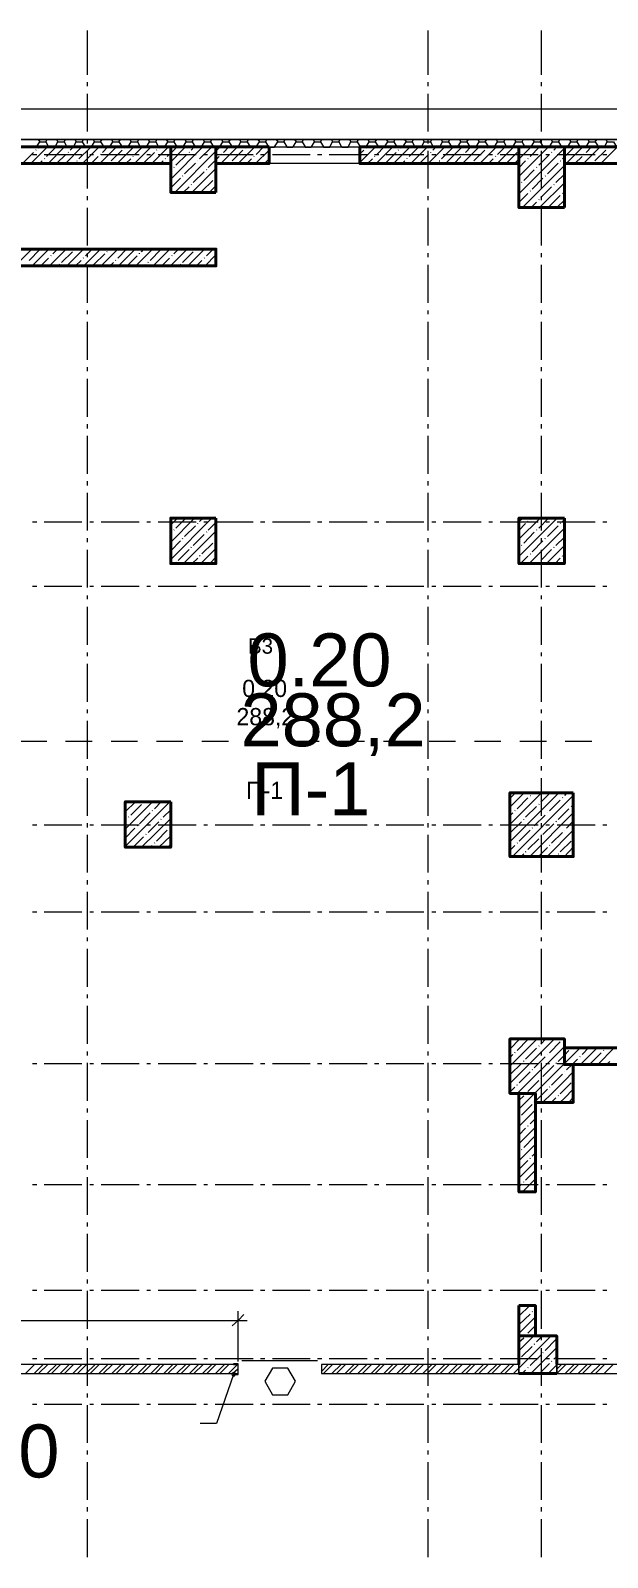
# Model space of a CAD drawing. Header units: millimetres. Extents: x -249154 to 415037, y -45458 to 354837.
# Drawn here: x -222865 to -215240, y 9990 to 30170 of the extents above; entities that cross this region are included whole.
import ezdxf

# ---------------------------------------------------------------- set-up
doc = ezdxf.new("R2010")
doc.units = ezdxf.units.MM
doc.layers.add('PDF _Текст', color=7, linetype='Continuous')
doc.styles.get("Standard").update_dxf_attribs({"font": 'arial.ttf'})

msp = doc.modelspace()

# ---------------------------------------------------------------- linework, layer by layer
at = {"lineweight": 9}
for points in [[(-222113, 29585), (-222113, 30170)], [(-217610, 29585), (-217610, 30170)], [(-216110, 29585), (-216110, 30170)], [(-222113, 29433), (-222113, 29488)], [(-217610, 29433), (-217610, 29488)], [(-216110, 29433), (-216110, 29488)], [(-222113, 28835), (-222113, 29335)], [(-217610, 28835), (-217610, 29335)], [(-216110, 28835), (-216110, 29335)], [(-191611, 25247), (-191611, 25650), (-195996, 25650), (-195996, 29132), (-230738, 29132), (-230738, 909), (-191611, 909), (-191611, 1308)], [(-230289, 28729), (-216356, 28729), (-230289, 28729), (-230289, 28632), (-216356, 28632), (-196496, 28632), (-196496, 25150), (-187938, 25150), (-187938, 25247), (-187938, 28632), (-145101, 28632), (-145101, 25209)], [(-222787, 28632), (-222744, 28700)], [(-222765, 28729), (-222744, 28700), (-222664, 28700), (-222626, 28632)], [(-222664, 28700), (-222647, 28729)], [(-222541, 28632), (-222503, 28700)], [(-222520, 28729), (-222503, 28700), (-222422, 28700), (-222384, 28632)], [(-222422, 28700), (-222405, 28729)], [(-222299, 28632), (-222261, 28700)], [(-222278, 28729), (-222261, 28700), (-222181, 28700), (-222143, 28632)], [(-222181, 28700), (-222164, 28729)], [(-222113, 28679), (-222113, 28734)], [(-222058, 28632), (-222020, 28700)], [(-222037, 28729), (-222020, 28700), (-221939, 28700), (-221897, 28632)], [(-221939, 28700), (-221918, 28729)], [(-221817, 28632), (-221778, 28700)], [(-221795, 28729), (-221778, 28700), (-221698, 28700), (-221656, 28632)], [(-221698, 28700), (-221677, 28729)], [(-221575, 28632), (-221537, 28700)], [(-221554, 28729), (-221537, 28700), (-221452, 28700), (-221414, 28632)], [(-221452, 28700), (-221435, 28729)], [(-221334, 28632), (-221291, 28700)], [(-221312, 28729), (-221291, 28700), (-221211, 28700), (-221173, 28632)], [(-221211, 28700), (-221194, 28729)], [(-221088, 28632), (-221050, 28700)], [(-221071, 28729), (-221050, 28700), (-220969, 28700), (-220931, 28632)], [(-220969, 28700), (-220952, 28729)], [(-220846, 28632), (-220808, 28700)], [(-220825, 28729), (-220808, 28700), (-220728, 28700), (-220690, 28632)], [(-220728, 28700), (-220711, 28729)], [(-220605, 28632), (-220567, 28700)], [(-220584, 28729), (-220567, 28700), (-220486, 28700), (-220448, 28632)], [(-220486, 28700), (-220469, 28729)], [(-220363, 28632), (-220325, 28700)], [(-220342, 28729), (-220325, 28700), (-220245, 28700), (-220202, 28632)], [(-220245, 28700), (-220224, 28729)], [(-220122, 28632), (-220084, 28700)], [(-220101, 28729), (-220084, 28700), (-220003, 28700), (-219961, 28632)], [(-220003, 28700), (-219982, 28729)], [(-219881, 28632), (-219838, 28700)], [(-219859, 28729), (-219838, 28700), (-219758, 28700), (-219720, 28632)], [(-219758, 28700), (-219741, 28729)], [(-219639, 28632), (-219597, 28700)], [(-219618, 28729), (-219597, 28700), (-219516, 28700), (-219478, 28632)], [(-219516, 28700), (-219499, 28729)], [(-219393, 28632), (-219355, 28700)], [(-219376, 28729), (-219355, 28700), (-219275, 28700), (-219237, 28632)], [(-219275, 28700), (-219258, 28729)], [(-219152, 28632), (-219114, 28700)], [(-219131, 28729), (-219114, 28700), (-219033, 28700), (-218995, 28632)], [(-219033, 28700), (-219016, 28729)], [(-218910, 28632), (-218872, 28700)], [(-218889, 28729), (-218872, 28700), (-218792, 28700), (-218754, 28632)], [(-218792, 28700), (-218771, 28729)], [(-218669, 28632), (-218631, 28700)], [(-218648, 28729), (-218631, 28700), (-218550, 28700), (-218508, 28632)], [(-218550, 28700), (-218529, 28729)], [(-218427, 28632), (-218389, 28700)], [(-218406, 28729), (-218389, 28700), (-218309, 28700), (-218266, 28632)], [(-218309, 28700), (-218288, 28729)], [(-218186, 28632), (-218144, 28700)], [(-218165, 28729), (-218144, 28700), (-218063, 28700), (-218025, 28632)], [(-218063, 28700), (-218046, 28729)], [(-217945, 28632), (-217902, 28700)], [(-217923, 28729), (-217902, 28700), (-217822, 28700), (-217784, 28632)], [(-217822, 28700), (-217805, 28729)], [(-217699, 28632), (-217661, 28700)], [(-217678, 28729), (-217661, 28700), (-217580, 28700), (-217542, 28632)], [(-217610, 28679), (-217610, 28734)], [(-217580, 28700), (-217563, 28729)], [(-217457, 28632), (-217419, 28700)], [(-217436, 28729), (-217419, 28700), (-217339, 28700), (-217301, 28632)], [(-217339, 28700), (-217322, 28729)], [(-217216, 28632), (-217178, 28700)], [(-217195, 28729), (-217178, 28700), (-217097, 28700), (-217059, 28632)], [(-217097, 28700), (-217076, 28729)], [(-216974, 28632), (-216936, 28700)], [(-216953, 28729), (-216936, 28700), (-216856, 28700), (-216813, 28632)], [(-216856, 28700), (-216835, 28729)], [(-216733, 28632), (-216695, 28700)], [(-216712, 28729), (-216695, 28700), (-216610, 28700), (-216572, 28632)], [(-216610, 28700), (-216593, 28729)], [(-216491, 28632), (-216449, 28700)], [(-216470, 28729), (-216449, 28700), (-216369, 28700), (-216356, 28670), (-216330, 28632)], [(-216369, 28700), (-216356, 28725), (-216352, 28729)], [(-216250, 28632), (-216208, 28700)], [(-216229, 28729), (-216208, 28700), (-216127, 28700), (-216089, 28632)], [(-216127, 28700), (-216110, 28729)], [(-216110, 28679), (-216110, 28734)], [(-216004, 28632), (-215966, 28700)], [(-215983, 28729), (-215966, 28700), (-215886, 28700), (-215848, 28632)], [(-215886, 28700), (-215869, 28729)], [(-215763, 28632), (-215725, 28700)], [(-215742, 28729), (-215725, 28700), (-215644, 28700), (-215606, 28632)], [(-215644, 28700), (-215627, 28729)], [(-215521, 28632), (-215483, 28700)], [(-215500, 28729), (-215483, 28700), (-215403, 28700), (-215360, 28632)], [(-215403, 28700), (-215382, 28729)], [(-215280, 28632), (-215242, 28700)], [(-215259, 28729), (-215242, 28700), (-215161, 28700), (-215119, 28632)], [(-222969, 28416), (-222825, 28560)], [(-222867, 28628), (-222787, 28628)], [(-222863, 28412), (-222643, 28632)], [(-222837, 28530), (-222782, 28530)], [(-222795, 28590), (-222791, 28594)], [(-222770, 28615), (-222757, 28632)], [(-222685, 28530), (-222185, 28530)], [(-222681, 28475), (-222677, 28479)], [(-222655, 28505), (-222528, 28632)], [(-222634, 28412), (-222414, 28632)], [(-222626, 28628), (-222545, 28628)], [(-222520, 28412), (-222397, 28530)], [(-222405, 28412), (-222185, 28632)], [(-222384, 28628), (-222299, 28628)], [(-222367, 28560), (-222363, 28564)], [(-222342, 28590), (-222299, 28632)], [(-222227, 28475), (-222083, 28615)], [(-222177, 28412), (-221956, 28632)], [(-222138, 28628), (-222058, 28628)], [(-222113, 28081), (-222113, 28581)], [(-222083, 28530), (-222033, 28530)], [(-222062, 28412), (-221969, 28505)], [(-221948, 28412), (-221728, 28632)], [(-221939, 28530), (-221935, 28535)], [(-221931, 28530), (-221431, 28530)], [(-221914, 28560), (-221842, 28632)], [(-221897, 28628), (-221817, 28628)], [(-221800, 28446), (-221656, 28590)], [(-221719, 28412), (-221499, 28632)], [(-221656, 28628), (-221575, 28628)], [(-221626, 28615), (-221622, 28624)], [(-221605, 28412), (-221541, 28475)], [(-221512, 28505), (-221507, 28509)], [(-221490, 28412), (-221270, 28632)], [(-221486, 28530), (-221384, 28632)], [(-221414, 28628), (-221334, 28628)], [(-221372, 28416), (-221228, 28560)], [(-221329, 28530), (-221279, 28530)], [(-221262, 28412), (-221041, 28632)], [(-221198, 28590), (-221194, 28594)], [(-221177, 28530), (-220677, 28530)], [(-221173, 28628), (-221092, 28628)], [(-221168, 28615), (-221156, 28632)], [(-221084, 28475), (-221079, 28479)], [(-221058, 28505), (-221012, 28547), (-220927, 28632)], [(-221033, 28412), (-221012, 28433), (-220817, 28632)], [(-221012, 28204), (-220588, 28632)], [(-220957, 28030), (-220414, 28577), (-220359, 28632)], [(-220944, 28391), (-220800, 28530)], [(-220931, 28628), (-220851, 28628)], [(-220770, 28560), (-220766, 28564)], [(-220741, 28590), (-220702, 28632)], [(-220685, 28628), (-220605, 28628)], [(-220630, 28475), (-220486, 28615)], [(-220575, 28530), (-220524, 28530)], [(-220516, 28361), (-220414, 28463), (-220372, 28505)], [(-220444, 28628), (-220363, 28628)], [(-220423, 28530), (-219923, 28530)], [(-220351, 28412), (-220130, 28632)], [(-220342, 28530), (-220338, 28535)], [(-220313, 28560), (-220245, 28632)], [(-220202, 28628), (-220122, 28628)], [(-220198, 28446), (-220058, 28590)], [(-220122, 28412), (-219902, 28632)], [(-220029, 28615), (-220025, 28624)], [(-220008, 28412), (-219944, 28475)], [(-219961, 28628), (-219881, 28628)], [(-219914, 28505), (-219910, 28509)], [(-219893, 28412), (-219711, 28590)], [(-219885, 28530), (-219787, 28632)], [(-219825, 28530), (-219770, 28530)], [(-219770, 28416), (-219711, 28475)], [(-219720, 28628), (-219639, 28628)], [(-219669, 28530), (-219169, 28530)], [(-219478, 28628), (-219398, 28628)], [(-219237, 28628), (-219156, 28628)], [(-219071, 28530), (-219016, 28530)], [(-218991, 28628), (-218910, 28628)], [(-218919, 28530), (-218415, 28530)], [(-218749, 28628), (-218669, 28628)], [(-218512, 28424), (-218305, 28632)], [(-218512, 28539), (-218461, 28590)], [(-218508, 28628), (-218427, 28628)], [(-218432, 28615), (-218427, 28624)], [(-218411, 28412), (-218347, 28475)], [(-218317, 28530), (-218262, 28530)], [(-218317, 28505), (-218313, 28509)], [(-218296, 28412), (-218076, 28632)], [(-218288, 28530), (-218190, 28632)], [(-218266, 28628), (-218186, 28628)], [(-218173, 28416), (-218033, 28560)], [(-218165, 28530), (-217665, 28530)], [(-218067, 28412), (-217847, 28632)], [(-218025, 28628), (-217945, 28628)], [(-218004, 28590), (-218000, 28594)], [(-217974, 28615), (-217961, 28632)], [(-217889, 28475), (-217885, 28479)], [(-217860, 28505), (-217733, 28632)], [(-217839, 28412), (-217618, 28632)], [(-217784, 28628), (-217703, 28628)], [(-217724, 28412), (-217606, 28530)], [(-217610, 28412), (-217390, 28632)], [(-217610, 28081), (-217610, 28581)], [(-217576, 28560), (-217572, 28564)], [(-217563, 28530), (-217508, 28530)], [(-217546, 28590), (-217504, 28632)], [(-217542, 28628), (-217457, 28628)], [(-217432, 28475), (-217292, 28615)], [(-217411, 28530), (-216911, 28530)], [(-217381, 28412), (-217161, 28632)], [(-217296, 28628), (-217216, 28628)], [(-217267, 28412), (-217178, 28505)], [(-217157, 28412), (-216936, 28632)], [(-217148, 28530), (-217144, 28535)], [(-217118, 28560), (-217046, 28632)], [(-217055, 28628), (-216974, 28628)], [(-217004, 28446), (-216860, 28590)], [(-216928, 28412), (-216708, 28632)], [(-216835, 28615), (-216830, 28624)], [(-216813, 28628), (-216733, 28628)], [(-216813, 28412), (-216750, 28475)], [(-216809, 28530), (-216758, 28530)], [(-216720, 28505), (-216716, 28509)], [(-216699, 28412), (-216479, 28632)], [(-216691, 28530), (-216593, 28632)], [(-216657, 28530), (-216157, 28530)], [(-216576, 28416), (-216432, 28560)], [(-216572, 28628), (-216491, 28628)], [(-216470, 28412), (-216411, 28471), (-216250, 28632)], [(-216411, 28242), (-216021, 28632)], [(-216411, 28013), (-215809, 28615), (-215792, 28632)], [(-216407, 28590), (-216402, 28594)], [(-216377, 28615), (-216364, 28632)], [(-216330, 28628), (-216250, 28628)], [(-216292, 28475), (-216288, 28479)], [(-216263, 28505), (-216136, 28632)], [(-216148, 28391), (-216004, 28530)], [(-216110, 28081), (-216110, 28581)], [(-216089, 28628), (-216009, 28628)], [(-216055, 28530), (-216004, 28530)], [(-215979, 28560), (-215975, 28564)], [(-215949, 28590), (-215907, 28632)], [(-215903, 28530), (-215403, 28530)], [(-215848, 28628), (-215763, 28628)], [(-215835, 28475), (-215809, 28501), (-215691, 28615)], [(-215784, 28412), (-215564, 28632)], [(-215670, 28412), (-215576, 28505)], [(-215602, 28628), (-215521, 28628)], [(-215555, 28412), (-215335, 28632)], [(-215551, 28530), (-215547, 28535)], [(-215521, 28560), (-215449, 28632)], [(-215407, 28446), (-215263, 28590)], [(-215360, 28628), (-215280, 28628)], [(-215326, 28412), (-215106, 28632)], [(-215301, 28530), (-215250, 28530)], [(-222749, 28412), (-222710, 28446)], [(-222291, 28412), (-222283, 28416)], [(-222253, 28446), (-222249, 28450)], [(-221825, 28416), (-221821, 28420)], [(-221147, 28412), (-221113, 28446)], [(-221012, 28319), (-220999, 28331)], [(-220969, 28361), (-220965, 28365)], [(-220829, 28276), (-220685, 28416)], [(-220732, 28030), (-220414, 28348)], [(-220715, 28162), (-220571, 28302)], [(-220656, 28446), (-220652, 28450)], [(-220541, 28331), (-220537, 28335)], [(-220228, 28416), (-220224, 28420)], [(-217953, 28412), (-217919, 28446)], [(-217495, 28412), (-217491, 28416)], [(-217462, 28446), (-217457, 28450)], [(-217034, 28416), (-217029, 28420)], [(-216411, 28357), (-216322, 28446)], [(-216364, 27831), (-215809, 28386)], [(-216347, 28187), (-216208, 28331)], [(-216178, 28361), (-216174, 28365)], [(-216034, 28276), (-215890, 28416)], [(-215920, 28162), (-215809, 28272)], [(-215864, 28446), (-215860, 28450)], [(-215437, 28416), (-215432, 28420)], [(-221012, 28090), (-220885, 28217)], [(-220855, 28246), (-220851, 28251)], [(-220846, 28030), (-220770, 28102)], [(-220741, 28132), (-220736, 28136)], [(-220601, 28047), (-220457, 28187)], [(-220503, 28030), (-220414, 28119)], [(-220427, 28217), (-220423, 28221)], [(-216411, 28128), (-216407, 28132)], [(-216377, 28162), (-216373, 28166)], [(-216263, 28047), (-216258, 28052)], [(-216233, 28073), (-216093, 28217)], [(-216136, 27831), (-215809, 28158)], [(-216119, 27963), (-215979, 28102)], [(-216064, 28246), (-216059, 28251)], [(-215949, 28132), (-215945, 28136)], [(-222113, 27929), (-222113, 27980)], [(-217610, 27929), (-217610, 27980)], [(-216411, 27899), (-216292, 28018)], [(-216250, 27831), (-216178, 27903)], [(-216148, 27933), (-216144, 27937)], [(-216110, 27929), (-216110, 27980)], [(-216004, 27848), (-215864, 27988)], [(-215907, 27831), (-215809, 27929)], [(-215835, 28018), (-215831, 28022)], [(-222113, 27327), (-222113, 27827)], [(-217610, 27327), (-217610, 27827)], [(-216110, 27327), (-216110, 27827)], [(-223070, 27060), (-222850, 27281)], [(-222884, 27132), (-222740, 27276)], [(-222842, 27060), (-222621, 27281)], [(-222613, 27060), (-222393, 27281)], [(-222571, 27217), (-222507, 27281)], [(-222456, 27103), (-222312, 27247)], [(-222384, 27060), (-222164, 27281)], [(-222283, 27276), (-222278, 27281)], [(-222160, 27060), (-221939, 27281)], [(-222138, 27192), (-222050, 27281)], [(-221931, 27060), (-221711, 27281)], [(-221855, 27247), (-221850, 27251)], [(-221825, 27276), (-221825, 27281)], [(-221711, 27162), (-221596, 27281)], [(-221702, 27060), (-221482, 27281)], [(-221473, 27060), (-221253, 27281)], [(-221397, 27247), (-221367, 27281)], [(-221283, 27132), (-221143, 27276)], [(-221245, 27060), (-221024, 27281)], [(-221016, 27060), (-220796, 27281)], [(-220969, 27217), (-220910, 27281)], [(-220855, 27103), (-220715, 27247)], [(-220787, 27060), (-220567, 27281)], [(-220685, 27276), (-220681, 27281)], [(-220541, 27192), (-220452, 27281)], [(-222727, 27060), (-222626, 27162)], [(-222596, 27192), (-222592, 27196)], [(-222482, 27077), (-222477, 27081)], [(-222270, 27060), (-222198, 27132)], [(-222168, 27162), (-222164, 27166)], [(-222113, 27175), (-222113, 27226)], [(-222113, 26573), (-222113, 27073)], [(-222028, 27077), (-221884, 27217)], [(-221817, 27060), (-221770, 27103)], [(-221740, 27132), (-221736, 27137)], [(-221588, 27060), (-221456, 27192)], [(-221427, 27217), (-221423, 27226)], [(-221359, 27060), (-221342, 27077)], [(-221312, 27103), (-221308, 27111)], [(-221130, 27060), (-221029, 27162)], [(-220999, 27192), (-220995, 27196)], [(-220885, 27077), (-220880, 27081)], [(-220673, 27060), (-220601, 27132)], [(-220571, 27162), (-220567, 27166)], [(-220558, 27060), (-220414, 27204)], [(-220427, 27077), (-220414, 27090)], [(-217610, 27175), (-217610, 27226)], [(-217610, 26573), (-217610, 27073)], [(-216110, 27175), (-216110, 27226)], [(-216110, 26573), (-216110, 27073)], [(-222113, 26421), (-222113, 26471)], [(-217610, 26421), (-217610, 26471)], [(-216110, 26421), (-216110, 26471)], [(-222113, 25819), (-222113, 26319)], [(-217610, 25819), (-217610, 26319)], [(-216110, 25819), (-216110, 26319)], [(-222113, 25667), (-222113, 25722)], [(-217610, 25667), (-217610, 25722)], [(-216110, 25667), (-216110, 25722)], [(-222113, 25065), (-222113, 25565)], [(-217610, 25065), (-217610, 25565)], [(-216110, 25065), (-216110, 25565)], [(-222113, 24912), (-222113, 24968)], [(-217610, 24912), (-217610, 24968)], [(-216110, 24912), (-216110, 24968)], [(-222113, 24311), (-222113, 24815)], [(-217610, 24311), (-217610, 24815)], [(-216110, 24311), (-216110, 24815)], [(-222113, 24158), (-222113, 24213)], [(-222113, 23561), (-222113, 24061)], [(-217610, 24158), (-217610, 24213)], [(-217610, 23561), (-217610, 24061)], [(-216110, 24158), (-216110, 24213)], [(-216110, 23561), (-216110, 24061)], [(-222837, 23675), (-222782, 23675)], [(-222685, 23675), (-222185, 23675)], [(-222083, 23675), (-222033, 23675)], [(-221931, 23675), (-221431, 23675)], [(-221329, 23675), (-221279, 23675)], [(-221177, 23675), (-220677, 23675)], [(-221012, 23637), (-220923, 23726)], [(-221012, 23409), (-220698, 23726)], [(-221012, 23180), (-220469, 23726)], [(-220944, 23595), (-220813, 23726)], [(-220829, 23481), (-220685, 23625)], [(-220656, 23654), (-220652, 23659)], [(-220630, 23680), (-220584, 23726)], [(-220575, 23675), (-220524, 23675)], [(-220516, 23565), (-220414, 23667)], [(-220423, 23675), (-219923, 23675)], [(-219825, 23675), (-219770, 23675)], [(-219669, 23675), (-219169, 23675)], [(-219071, 23675), (-219016, 23675)], [(-218919, 23675), (-218415, 23675)], [(-218317, 23675), (-218262, 23675)], [(-218165, 23675), (-217665, 23675)], [(-217563, 23675), (-217508, 23675)], [(-217411, 23675), (-216911, 23675)], [(-216809, 23675), (-216758, 23675)], [(-216657, 23675), (-216157, 23675)], [(-216411, 23675), (-216360, 23726)], [(-216411, 23447), (-216131, 23726)], [(-216411, 23218), (-215903, 23726)], [(-216411, 23561), (-216322, 23654)], [(-216292, 23680), (-216288, 23684)], [(-216263, 23709), (-216246, 23726)], [(-216148, 23595), (-216017, 23726)], [(-216055, 23675), (-216004, 23675)], [(-216034, 23481), (-215890, 23625)], [(-215903, 23675), (-215403, 23675)], [(-215864, 23654), (-215860, 23659)], [(-215835, 23680), (-215809, 23705)], [(-215301, 23675), (-215250, 23675)], [(-222113, 23409), (-222113, 23459)], [(-221012, 23523), (-220999, 23540)], [(-221012, 23294), (-220885, 23426)], [(-220969, 23565), (-220965, 23570)], [(-220855, 23451), (-220851, 23459)], [(-220842, 23125), (-220414, 23553)], [(-220715, 23366), (-220571, 23510)], [(-220541, 23540), (-220537, 23544)], [(-220427, 23426), (-220423, 23430)], [(-217610, 23409), (-217610, 23459)], [(-216347, 23396), (-216208, 23540)], [(-216275, 23125), (-215809, 23591)], [(-216233, 23281), (-216093, 23426)], [(-216178, 23565), (-216174, 23570)], [(-216110, 23409), (-216110, 23459)], [(-216064, 23451), (-216059, 23459)], [(-215920, 23366), (-215809, 23476)], [(-222113, 22807), (-222113, 23307)], [(-220914, 23167), (-220770, 23311)], [(-220741, 23337), (-220736, 23345)], [(-220630, 23222), (-220622, 23231)], [(-220613, 23125), (-220414, 23324)], [(-220601, 23252), (-220457, 23396)], [(-220486, 23137), (-220414, 23209)], [(-217610, 22807), (-217610, 23307)], [(-216411, 23332), (-216407, 23337)], [(-216390, 23125), (-216292, 23222)], [(-216377, 23366), (-216373, 23370)], [(-216263, 23252), (-216258, 23256)], [(-216119, 23167), (-215979, 23311)], [(-216110, 22807), (-216110, 23307)], [(-216047, 23125), (-215809, 23362)], [(-215949, 23337), (-215945, 23345)], [(-215835, 23222), (-215831, 23231)], [(-220944, 23137), (-220935, 23142)], [(-220728, 23125), (-220656, 23197)], [(-216148, 23137), (-216144, 23142)], [(-215932, 23125), (-215864, 23197)], [(-215818, 23125), (-215809, 23137)], [(-222837, 22828), (-222782, 22828)], [(-222685, 22828), (-222185, 22828)], [(-222083, 22828), (-222033, 22828)], [(-221931, 22828), (-221431, 22828)], [(-221329, 22828), (-221279, 22828)], [(-221177, 22828), (-220677, 22828)], [(-220575, 22828), (-220524, 22828)], [(-220423, 22828), (-219923, 22828)], [(-219825, 22828), (-219770, 22828)], [(-219669, 22828), (-219169, 22828)], [(-219071, 22828), (-219016, 22828)], [(-218919, 22828), (-218415, 22828)], [(-218317, 22828), (-218262, 22828)], [(-218165, 22828), (-217665, 22828)], [(-217563, 22828), (-217508, 22828)], [(-217411, 22828), (-216911, 22828)], [(-216809, 22828), (-216758, 22828)], [(-216657, 22828), (-216157, 22828)], [(-216055, 22828), (-216004, 22828)], [(-215903, 22828), (-215403, 22828)], [(-215301, 22828), (-215250, 22828)], [(-222113, 22655), (-222113, 22705)], [(-217610, 22655), (-217610, 22705)], [(-216110, 22655), (-216110, 22705)], [(-222113, 22053), (-222113, 22553)], [(-217610, 22053), (-217610, 22553)], [(-216110, 22053), (-216110, 22553)], [(-222113, 21900), (-222113, 21951)], [(-222113, 21299), (-222113, 21799)], [(-217610, 21900), (-217610, 21951)], [(-217610, 21299), (-217610, 21799)], [(-216110, 21900), (-216110, 21951)], [(-216110, 21299), (-216110, 21799)], [(-222113, 21146), (-222113, 21197)], [(-217610, 21146), (-217610, 21197)], [(-216110, 21146), (-216110, 21197)], [(-222113, 20545), (-222113, 21045)], [(-217610, 20545), (-217610, 21045)], [(-216110, 20545), (-216110, 21045)], [(-223003, 20778), (-222651, 20778)], [(-222401, 20778), (-222050, 20778)], [(-221800, 20778), (-221452, 20778)], [(-221202, 20778), (-220851, 20778)], [(-220601, 20778), (-220249, 20778)], [(-219999, 20778), (-219648, 20778)], [(-219398, 20778), (-219050, 20778)], [(-218800, 20778), (-218449, 20778)], [(-218199, 20778), (-217847, 20778)], [(-217597, 20778), (-217246, 20778)], [(-216996, 20778), (-216648, 20778)], [(-216398, 20778), (-216047, 20778)], [(-215797, 20778), (-215445, 20778)], [(-222113, 20392), (-222113, 20447)], [(-217610, 20392), (-217610, 20447)], [(-216110, 20392), (-216110, 20447)], [(-222113, 19791), (-222113, 20291)], [(-217610, 19791), (-217610, 20291)], [(-216110, 19791), (-216110, 20291)], [(-216530, 19905), (-216339, 20096)], [(-216530, 19676), (-216110, 20096)], [(-216530, 19448), (-215881, 20096)], [(-216530, 20020), (-216453, 20096)], [(-216496, 19253), (-215691, 20062)], [(-216432, 19884), (-216292, 20028)], [(-216263, 20058), (-216258, 20062)], [(-216233, 20087), (-216225, 20096)], [(-216119, 19973), (-215996, 20096)], [(-216004, 19859), (-215864, 19998)], [(-215835, 20028), (-215831, 20032)], [(-215805, 20058), (-215771, 20096)], [(-221613, 19842), (-221478, 19977)], [(-221613, 19613), (-221253, 19977)], [(-221613, 19384), (-221024, 19977)], [(-221613, 19956), (-221592, 19977)], [(-221571, 19774), (-221567, 19778)], [(-221541, 19799), (-221397, 19943)], [(-221427, 19685), (-221283, 19829)], [(-221372, 19973), (-221367, 19977)], [(-221257, 19859), (-221253, 19863)], [(-221228, 19884), (-221139, 19977)], [(-221113, 19774), (-221012, 19871)], [(-216530, 19791), (-216491, 19829)], [(-216462, 19859), (-216458, 19863)], [(-216322, 19774), (-216178, 19914)], [(-216267, 19253), (-215691, 19833)], [(-216208, 19659), (-216064, 19799)], [(-216148, 19943), (-216144, 19947)], [(-216034, 19829), (-216030, 19833)], [(-215890, 19744), (-215750, 19884)], [(-215720, 19914), (-215716, 19918)], [(-215691, 19943), (-215691, 19947)], [(-222837, 19672), (-222782, 19672)], [(-222685, 19672), (-222185, 19672)], [(-222113, 19638), (-222113, 19693)], [(-222083, 19672), (-222033, 19672)], [(-221931, 19672), (-221431, 19672)], [(-221613, 19727), (-221600, 19744)], [(-221613, 19498), (-221486, 19630)], [(-221456, 19659), (-221452, 19664)], [(-221397, 19376), (-221012, 19757)], [(-221329, 19672), (-221279, 19672)], [(-221312, 19570), (-221168, 19714)], [(-221198, 19456), (-221058, 19600)], [(-221177, 19672), (-220677, 19672)], [(-221143, 19744), (-221139, 19748)], [(-221029, 19630), (-221024, 19634)], [(-220575, 19672), (-220524, 19672)], [(-220423, 19672), (-219923, 19672)], [(-219825, 19672), (-219770, 19672)], [(-219669, 19672), (-219169, 19672)], [(-219071, 19672), (-219016, 19672)], [(-218919, 19672), (-218415, 19672)], [(-218317, 19672), (-218262, 19672)], [(-218165, 19672), (-217665, 19672)], [(-217610, 19638), (-217610, 19693)], [(-217563, 19672), (-217508, 19672)], [(-217411, 19672), (-216911, 19672)], [(-216809, 19672), (-216758, 19672)], [(-216657, 19672), (-216157, 19672)], [(-216521, 19570), (-216377, 19714)], [(-216407, 19456), (-216263, 19600)], [(-216347, 19744), (-216343, 19748)], [(-216233, 19630), (-216229, 19634)], [(-216110, 19638), (-216110, 19693)], [(-216093, 19545), (-215949, 19685)], [(-216055, 19672), (-216004, 19672)], [(-216038, 19253), (-215691, 19604)], [(-215920, 19714), (-215915, 19719)], [(-215903, 19672), (-215403, 19672)], [(-215805, 19600), (-215801, 19604)], [(-215780, 19630), (-215691, 19719)], [(-215301, 19672), (-215250, 19672)], [(-222113, 19041), (-222113, 19541)], [(-221507, 19376), (-221372, 19515)], [(-221342, 19545), (-221338, 19549)], [(-221283, 19376), (-221257, 19401)], [(-221228, 19431), (-221223, 19435)], [(-221168, 19376), (-221012, 19528)], [(-221054, 19376), (-221012, 19414)], [(-217610, 19041), (-217610, 19541)], [(-216530, 19333), (-216462, 19401)], [(-216432, 19431), (-216428, 19435)], [(-216292, 19346), (-216148, 19486)], [(-216119, 19515), (-216114, 19520)], [(-216110, 19041), (-216110, 19541)], [(-216004, 19401), (-216000, 19405)], [(-215979, 19431), (-215835, 19570)], [(-215864, 19316), (-215720, 19456)], [(-215809, 19253), (-215691, 19376)], [(-215691, 19486), (-215691, 19490)], [(-216381, 19253), (-216347, 19287)], [(-216322, 19316), (-216314, 19321)], [(-216153, 19253), (-216034, 19371)], [(-215924, 19253), (-215920, 19257)], [(-215890, 19287), (-215886, 19291)], [(-215695, 19253), (-215691, 19261)], [(-222113, 18884), (-222113, 18939)], [(-222113, 18287), (-222113, 18787)], [(-217610, 18884), (-217610, 18939)], [(-217610, 18287), (-217610, 18787)], [(-216110, 18884), (-216110, 18939)], [(-216110, 18287), (-216110, 18787)], [(-222837, 18524), (-222782, 18524)], [(-222685, 18524), (-222185, 18524)], [(-222083, 18524), (-222033, 18524)], [(-221931, 18524), (-221431, 18524)], [(-221329, 18524), (-221279, 18524)], [(-221177, 18524), (-220677, 18524)], [(-220575, 18524), (-220524, 18524)], [(-220423, 18524), (-219923, 18524)], [(-219825, 18524), (-219770, 18524)], [(-219669, 18524), (-219169, 18524)], [(-219071, 18524), (-219016, 18524)], [(-218919, 18524), (-218415, 18524)], [(-218317, 18524), (-218262, 18524)], [(-218165, 18524), (-217665, 18524)], [(-217563, 18524), (-217508, 18524)], [(-217411, 18524), (-216911, 18524)], [(-216809, 18524), (-216758, 18524)], [(-216657, 18524), (-216157, 18524)], [(-216055, 18524), (-216004, 18524)], [(-215903, 18524), (-215403, 18524)], [(-215301, 18524), (-215250, 18524)], [(-222113, 18134), (-222113, 18185)], [(-217610, 18134), (-217610, 18185)], [(-216110, 18134), (-216110, 18185)], [(-222113, 17533), (-222113, 18033)], [(-217610, 17533), (-217610, 18033)], [(-216110, 17533), (-216110, 18033)], [(-222113, 17380), (-222113, 17431)], [(-217610, 17380), (-217610, 17431)], [(-216110, 17380), (-216110, 17431)], [(-222113, 16779), (-222113, 17279)], [(-217610, 16779), (-217610, 17279)], [(-216110, 16779), (-216110, 17279)], [(-216530, 16707), (-216398, 16842)], [(-216530, 16482), (-216169, 16842)], [(-216530, 16253), (-215941, 16842)], [(-216530, 16821), (-216513, 16842)], [(-216432, 16690), (-216292, 16834)], [(-216148, 16749), (-216144, 16753)], [(-216119, 16774), (-216055, 16842)], [(-216004, 16660), (-215864, 16804)], [(-215835, 16834), (-215831, 16838)], [(-222113, 16626), (-222113, 16677)], [(-217610, 16626), (-217610, 16677)], [(-216530, 16592), (-216491, 16635)], [(-216462, 16660), (-216458, 16669)], [(-216432, 16122), (-215809, 16745)], [(-216411, 15914), (-216203, 16122), (-215809, 16516), (-215602, 16724)], [(-216347, 16546), (-216343, 16554)], [(-216322, 16575), (-216178, 16719)], [(-216208, 16461), (-216064, 16605)], [(-216110, 16626), (-216110, 16677)], [(-216034, 16635), (-216030, 16639)], [(-215890, 16546), (-215809, 16630), (-215750, 16690)], [(-215780, 16436), (-215708, 16503), (-215636, 16575)], [(-215720, 16719), (-215716, 16724)], [(-215606, 16605), (-215602, 16609)], [(-215598, 16503), (-215377, 16724)], [(-215576, 16635), (-215492, 16724)], [(-215462, 16520), (-215322, 16660)], [(-215369, 16503), (-215149, 16724)], [(-215293, 16690), (-215288, 16694)], [(-215263, 16719), (-215263, 16724)], [(-222837, 16520), (-222782, 16520)], [(-222685, 16520), (-222185, 16520)], [(-222113, 16025), (-222113, 16525)], [(-222083, 16520), (-222033, 16520)], [(-221931, 16520), (-221431, 16520)], [(-221329, 16520), (-221279, 16520)], [(-221177, 16520), (-220677, 16520)], [(-220575, 16520), (-220524, 16520)], [(-220423, 16520), (-219923, 16520)], [(-219825, 16520), (-219770, 16520)], [(-219669, 16520), (-219169, 16520)], [(-219071, 16520), (-219016, 16520)], [(-218919, 16520), (-218415, 16520)], [(-218317, 16520), (-218262, 16520)], [(-218165, 16520), (-217665, 16520)], [(-217610, 16025), (-217610, 16525)], [(-217563, 16520), (-217508, 16520)], [(-217411, 16520), (-216911, 16520)], [(-216809, 16520), (-216758, 16520)], [(-216657, 16520), (-216157, 16520)], [(-216521, 16376), (-216377, 16520)], [(-216407, 16262), (-216263, 16406)], [(-216233, 16436), (-216229, 16440)], [(-216110, 16025), (-216110, 16525)], [(-216097, 16003), (-215975, 16122), (-215809, 16287), (-215691, 16406)], [(-216093, 16347), (-215949, 16491)], [(-216055, 16520), (-216004, 16520)], [(-215979, 16232), (-215835, 16376)], [(-215920, 16520), (-215915, 16525)], [(-215903, 16520), (-215403, 16520)], [(-215805, 16406), (-215801, 16410)], [(-215301, 16520), (-215250, 16520)], [(-215254, 16503), (-215208, 16546)], [(-216530, 16139), (-216462, 16207)], [(-216432, 16232), (-216428, 16241)], [(-216292, 16147), (-216148, 16292)], [(-216178, 16033), (-216089, 16122), (-216034, 16177)], [(-216119, 16321), (-216114, 16325)], [(-216004, 16207), (-216000, 16211)], [(-215869, 16003), (-215809, 16059), (-215691, 16181)], [(-215864, 16118), (-215860, 16122), (-215809, 16173), (-215720, 16262)], [(-215691, 16292), (-215691, 16296)], [(-216411, 16029), (-216347, 16092)], [(-216377, 15834), (-216233, 15978)], [(-216322, 16118), (-216318, 16122), (-216314, 16126)], [(-216208, 16008), (-216199, 16012)], [(-215983, 16003), (-215920, 16063)], [(-215890, 16092), (-215886, 16097)], [(-215750, 16008), (-215691, 16067)], [(-222113, 15872), (-222113, 15923)], [(-222113, 15271), (-222113, 15770)], [(-217610, 15872), (-217610, 15923)], [(-217610, 15271), (-217610, 15770)], [(-216411, 15686), (-216191, 15906)], [(-216407, 15804), (-216402, 15809)], [(-216263, 15720), (-216191, 15792)], [(-216110, 15872), (-216110, 15923)], [(-216110, 15271), (-216110, 15770)], [(-216411, 15457), (-216191, 15677)], [(-216411, 15571), (-216322, 15665)], [(-216347, 15406), (-216208, 15550)], [(-216292, 15690), (-216288, 15698)], [(-216411, 15232), (-216191, 15453)], [(-216411, 15347), (-216407, 15351)], [(-216377, 15376), (-216373, 15381)], [(-216233, 15292), (-216191, 15338)], [(-222113, 15118), (-222113, 15173)], [(-217610, 15118), (-217610, 15173)], [(-216411, 15118), (-216292, 15237)], [(-216411, 15004), (-216191, 15224)], [(-216263, 15262), (-216258, 15271)], [(-216110, 15118), (-216110, 15173)], [(-222113, 14516), (-222113, 15016)], [(-217610, 14516), (-217610, 15016)], [(-216364, 14822), (-216191, 14995)], [(-216347, 14949), (-216343, 14953)], [(-216322, 14978), (-216191, 15110)], [(-216110, 14516), (-216110, 15016)], [(-222837, 14919), (-222782, 14919)], [(-222685, 14919), (-222185, 14919)], [(-222083, 14919), (-222033, 14919)], [(-221931, 14919), (-221431, 14919)], [(-221329, 14919), (-221279, 14919)], [(-221177, 14919), (-220677, 14919)], [(-220575, 14919), (-220524, 14919)], [(-220423, 14919), (-219923, 14919)], [(-219825, 14919), (-219770, 14919)], [(-219669, 14919), (-219169, 14919)], [(-219071, 14919), (-219016, 14919)], [(-218919, 14919), (-218415, 14919)], [(-218317, 14919), (-218262, 14919)], [(-218165, 14919), (-217665, 14919)], [(-217563, 14919), (-217508, 14919)], [(-217411, 14919), (-216911, 14919)], [(-216809, 14919), (-216758, 14919)], [(-216657, 14919), (-216157, 14919)], [(-216411, 14889), (-216377, 14923)], [(-216233, 14834), (-216229, 14838)], [(-216208, 14864), (-216191, 14881)], [(-216055, 14919), (-216004, 14919)], [(-215903, 14919), (-215403, 14919)], [(-215301, 14919), (-215250, 14919)], [(-222113, 14364), (-222113, 14419)], [(-217610, 14364), (-217610, 14419)], [(-216110, 14364), (-216110, 14419)], [(-222113, 13767), (-222113, 14267)], [(-217610, 13767), (-217610, 14267)], [(-216110, 13767), (-216110, 14267)], [(-222837, 13521), (-222782, 13521)], [(-222685, 13521), (-222185, 13521)], [(-222113, 13610), (-222113, 13665)], [(-222083, 13521), (-222033, 13521)], [(-221931, 13521), (-221431, 13521)], [(-221329, 13521), (-221279, 13521)], [(-221177, 13521), (-220677, 13521)], [(-220575, 13521), (-220524, 13521)], [(-220423, 13521), (-219923, 13521)], [(-219825, 13521), (-219770, 13521)], [(-219669, 13521), (-219169, 13521)], [(-219071, 13521), (-219016, 13521)], [(-218919, 13521), (-218415, 13521)], [(-218317, 13521), (-218262, 13521)], [(-218165, 13521), (-217665, 13521)], [(-217610, 13610), (-217610, 13665)], [(-217563, 13521), (-217508, 13521)], [(-217411, 13521), (-216911, 13521)], [(-216809, 13521), (-216758, 13521)], [(-216657, 13521), (-216157, 13521)], [(-216110, 13610), (-216110, 13665)], [(-216055, 13521), (-216004, 13521)], [(-215903, 13521), (-215403, 13521)], [(-215301, 13521), (-215250, 13521)], [(-222113, 13013), (-222113, 13512)], [(-217610, 13013), (-217610, 13512)], [(-216110, 13013), (-216110, 13512)], [(-223604, 13123), (-223363, 13123), (-220003, 13123)], [(-220122, 12580), (-220122, 13123), (-220122, 13246)], [(-216411, 13178), (-216267, 13318)], [(-216411, 13292), (-216381, 13318)], [(-216411, 12949), (-216191, 13169)], [(-216407, 13068), (-216263, 13207)], [(-216233, 13237), (-216229, 13241)], [(-216208, 13267), (-216191, 13284)], [(-216411, 12720), (-216212, 12919), (-216191, 12941)], [(-216411, 12492), (-215983, 12919)], [(-216322, 12924), (-216314, 12928)], [(-216292, 12953), (-216191, 13055)], [(-216178, 12839), (-216097, 12919)], [(-222113, 12860), (-222113, 12911)], [(-222113, 12259), (-222113, 12758)], [(-217610, 12860), (-217610, 12911)], [(-217610, 12259), (-217610, 12758)], [(-216411, 12835), (-216347, 12894)], [(-216377, 12640), (-216233, 12780)], [(-216254, 12420), (-215911, 12763)], [(-216208, 12809), (-216199, 12813)], [(-216110, 12860), (-216110, 12911)], [(-216110, 12259), (-216110, 12758)], [(-216064, 12725), (-215920, 12869)], [(-220126, 12538), (-223363, 12538), (-223363, 12420), (-220126, 12420)], [(-222931, 12420), (-222812, 12538)], [(-222837, 12619), (-222782, 12619)], [(-222816, 12420), (-222698, 12538)], [(-222761, 12420), (-222638, 12538)], [(-222685, 12619), (-222185, 12619)], [(-222647, 12420), (-222524, 12538)], [(-222588, 12420), (-222469, 12538)], [(-222473, 12420), (-222355, 12538)], [(-222418, 12420), (-222299, 12538)], [(-222304, 12420), (-222185, 12538)], [(-222244, 12420), (-222126, 12538)], [(-222134, 12420), (-222011, 12538)], [(-222083, 12619), (-222033, 12619)], [(-222075, 12420), (-221956, 12538)], [(-221961, 12420), (-221842, 12538)], [(-221931, 12619), (-221431, 12619)], [(-221905, 12420), (-221783, 12538)], [(-221791, 12420), (-221668, 12538)], [(-221732, 12420), (-221613, 12538)], [(-221617, 12420), (-221499, 12538)], [(-221562, 12420), (-221440, 12538)], [(-221448, 12420), (-221329, 12538)], [(-221389, 12420), (-221270, 12538)], [(-221329, 12619), (-221279, 12619)], [(-221274, 12420), (-221156, 12538)], [(-221219, 12420), (-221101, 12538)], [(-221177, 12619), (-220677, 12619)], [(-221105, 12420), (-220986, 12538)], [(-221050, 12420), (-220927, 12538)], [(-220935, 12420), (-220813, 12538)], [(-220876, 12420), (-220757, 12538)], [(-220762, 12420), (-220643, 12538)], [(-220707, 12420), (-220584, 12538)], [(-220592, 12420), (-220469, 12538)], [(-220575, 12619), (-220524, 12619)], [(-220533, 12420), (-220414, 12538)], [(-220423, 12619), (-219923, 12619)], [(-220419, 12420), (-220300, 12538)], [(-220363, 12420), (-220245, 12538)], [(-220249, 12420), (-220130, 12538)], [(-220122, 12420), (-220122, 12538)], [(-220071, 12593), (-219071, 12593)], [(-219825, 12619), (-219770, 12619)], [(-219669, 12619), (-219169, 12619)], [(-219071, 12619), (-219016, 12619)], [(-219021, 12449), (-218932, 12538)], [(-218995, 12420), (-218872, 12538)], [(-218919, 12619), (-218415, 12619)], [(-218881, 12420), (-218758, 12538)], [(-218821, 12420), (-218703, 12538)], [(-218707, 12420), (-218588, 12538)], [(-218652, 12420), (-218529, 12538)], [(-218538, 12420), (-218419, 12538)], [(-218478, 12420), (-218360, 12538)], [(-218364, 12420), (-218245, 12538)], [(-218317, 12619), (-218262, 12619)], [(-218309, 12420), (-218190, 12538)], [(-218194, 12420), (-218076, 12538)], [(-218165, 12619), (-217665, 12619)], [(-218139, 12420), (-218017, 12538)], [(-218025, 12420), (-217902, 12538)], [(-217966, 12420), (-217847, 12538)], [(-217851, 12420), (-217733, 12538)], [(-217796, 12420), (-217673, 12538)], [(-217682, 12420), (-217559, 12538)], [(-217623, 12420), (-217504, 12538)], [(-217563, 12619), (-217508, 12619)], [(-217508, 12420), (-217390, 12538)], [(-217453, 12420), (-217334, 12538)], [(-217411, 12619), (-216911, 12619)], [(-217339, 12420), (-217220, 12538)], [(-217284, 12420), (-217161, 12538)], [(-217169, 12420), (-217046, 12538)], [(-217110, 12420), (-216991, 12538)], [(-216996, 12420), (-216877, 12538)], [(-216941, 12420), (-216818, 12538)], [(-216826, 12420), (-216703, 12538)], [(-216809, 12619), (-216758, 12619)], [(-216767, 12420), (-216648, 12538)], [(-216657, 12619), (-216157, 12619)], [(-216652, 12420), (-216534, 12538)], [(-216597, 12420), (-216479, 12538)], [(-216411, 12538), (-216411, 12420)], [(-216407, 12610), (-216402, 12614)], [(-216263, 12525), (-216119, 12665)], [(-216140, 12420), (-216004, 12555)], [(-216093, 12695), (-216089, 12699)], [(-216055, 12619), (-216004, 12619)], [(-216025, 12420), (-215911, 12534)], [(-215979, 12580), (-215975, 12585)], [(-215949, 12610), (-215911, 12648)], [(-215911, 12479), (-215848, 12538)], [(-215911, 12420), (-215792, 12538)], [(-215911, 12420), (-215911, 12538)], [(-215903, 12619), (-215403, 12619)], [(-215797, 12420), (-215678, 12538)], [(-215742, 12420), (-215623, 12538)], [(-215627, 12420), (-215509, 12538)], [(-215568, 12420), (-215449, 12538)], [(-215458, 12420), (-215335, 12538)], [(-215398, 12420), (-215280, 12538)], [(-215301, 12619), (-215250, 12619)], [(-215284, 12420), (-215165, 12538)], [(-220181, 12407), (-220406, 11759), (-220622, 11759)], [(-220194, 12420), (-220126, 12483)], [(-216483, 12420), (-216411, 12492)], [(-216424, 12420), (-216411, 12436)], [(-216369, 12420), (-216322, 12466)], [(-216292, 12496), (-216288, 12500)], [(-215911, 12420), (-215911, 12420)], [(-222113, 12106), (-222113, 12157)], [(-217610, 12106), (-217610, 12157)], [(-216110, 12106), (-216110, 12157)], [(-222837, 12017), (-222782, 12017)], [(-222685, 12017), (-222185, 12017)], [(-222113, 11504), (-222113, 12004)], [(-222083, 12017), (-222033, 12017)], [(-221931, 12017), (-221431, 12017)], [(-221329, 12017), (-221279, 12017)], [(-221177, 12017), (-220677, 12017)], [(-220575, 12017), (-220524, 12017)], [(-220423, 12017), (-219923, 12017)], [(-219825, 12017), (-219770, 12017)], [(-219669, 12017), (-219169, 12017)], [(-219071, 12017), (-219016, 12017)], [(-218919, 12017), (-218415, 12017)], [(-218317, 12017), (-218262, 12017)], [(-218165, 12017), (-217665, 12017)], [(-217610, 11504), (-217610, 12004)], [(-217563, 12017), (-217508, 12017)], [(-217411, 12017), (-216911, 12017)], [(-216809, 12017), (-216758, 12017)], [(-216657, 12017), (-216157, 12017)], [(-216110, 11504), (-216110, 12004)], [(-216055, 12017), (-216004, 12017)], [(-215903, 12017), (-215403, 12017)], [(-215301, 12017), (-215250, 12017)], [(-222113, 11352), (-222113, 11403)], [(-217610, 11352), (-217610, 11403)], [(-216110, 11352), (-216110, 11403)], [(-222113, 10750), (-222113, 11250)], [(-217610, 10750), (-217610, 11250)], [(-216110, 10750), (-216110, 11250)], [(-222113, 10598), (-222113, 10653)], [(-222113, 9996), (-222113, 10496)], [(-217610, 10598), (-217610, 10653)], [(-217610, 9996), (-217610, 10496)], [(-216110, 10598), (-216110, 10653)], [(-216110, 9996), (-216110, 10496)]]:
    msp.add_lwpolyline(points, dxfattribs=at)
for points in [[(-196394, 28632), (-196394, 25150), (-196394, 28632), (-196394, 28729), (-216356, 28729), (-196394, 28729)], [(-219711, 28412), (-219711, 28632), (-218512, 28632), (-218512, 28412)], [(-216411, 12538), (-219021, 12538), (-219021, 12420), (-216411, 12420)], [(-215911, 12420), (-210404, 12420), (-210404, 12538), (-215911, 12538)], [(-219669, 12492), (-219770, 12318), (-219669, 12140), (-219465, 12140), (-219364, 12318), (-219465, 12492)]]:
    msp.add_lwpolyline(points, close=True, dxfattribs=at)
at = {"lineweight": 40}
for points in [[(-221012, 28632), (-225468, 28632), (-225468, 28412), (-221012, 28412)], [(-220414, 28030), (-220414, 28632), (-221012, 28632), (-221012, 28030)], [(-219711, 28632), (-220414, 28632), (-220414, 28412), (-219711, 28412)], [(-216411, 28632), (-218512, 28632), (-218512, 28412), (-216411, 28412)], [(-215809, 27831), (-215809, 28632), (-216411, 28632), (-216411, 27831)], [(-215809, 28412), (-214009, 28412), (-214009, 28632), (-215809, 28632)], [(-226066, 27060), (-220414, 27060), (-220414, 27281), (-226066, 27281)], [(-220414, 23726), (-221012, 23726), (-221012, 23125), (-220414, 23125)], [(-215809, 23726), (-216411, 23726), (-216411, 23125), (-215809, 23125)], [(-215691, 20096), (-216530, 20096), (-216530, 19253), (-215691, 19253)], [(-221012, 19977), (-221613, 19977), (-221613, 19376), (-221012, 19376)], [(-216191, 16003), (-215809, 16003), (-215691, 16003), (-215691, 16503), (-215809, 16503), (-215809, 16842), (-216530, 16842), (-216530, 16122), (-216191, 16122)], [(-212005, 16724), (-215809, 16724), (-215809, 16503), (-212005, 16503)], [(-216411, 16122), (-216411, 14822), (-216191, 14822), (-216191, 16122)], [(-216411, 13318), (-216411, 12919), (-216191, 12919), (-216191, 13318)]]:
    msp.add_lwpolyline(points, close=True, dxfattribs=at)
at = {"lineweight": 18}
msp.add_lwpolyline([(-220046, 13199), (-220122, 13123), (-220198, 13051)], dxfattribs=at)
at = {"lineweight": 40}
for points in [[(-215911, 12538), (-215911, 12919), (-216411, 12919), (-216411, 12538)], [(-216411, 12420), (-215911, 12420)]]:
    msp.add_lwpolyline(points, dxfattribs=at)
at = {"lineweight": 20}
msp.add_lwpolyline([(-220126, 12415), (-220181, 12415), (-220181, 12407), (-220122, 12407), (-220122, 12551), (-220181, 12551), (-220181, 12542), (-220126, 12542)], close=True, dxfattribs=at)
at = {"lineweight": 9}
for points in [[(-220202, 12411), (-220202, 12428), (-220194, 12436), (-220181, 12436)], [(-220202, 12411), (-220202, 12428), (-220194, 12436), (-220181, 12436)], [(-220181, 12386), (-220194, 12386), (-220202, 12398), (-220202, 12411)], [(-220181, 12386), (-220194, 12386), (-220202, 12398), (-220202, 12411)], [(-220181, 12436), (-220169, 12436), (-220156, 12428), (-220156, 12411)], [(-220181, 12436), (-220169, 12436), (-220156, 12428), (-220156, 12411)], [(-220156, 12411), (-220156, 12398), (-220169, 12386), (-220181, 12386)], [(-220156, 12411), (-220156, 12398), (-220169, 12386), (-220181, 12386)]]:
    msp.add_open_spline(points, degree=3, dxfattribs=at)

# ---------------------------------------------------------------- texts
at = {"char_height": 700, "attachment_point": 4}
for s, insert in [('0.20', (-219997, 21847)), ('288,2', (-220090, 20995)), ('П-1', (-219946, 20150)), ('-3,400', (-225255, 11332))]:
    msp.add_mtext(s, dxfattribs=dict(at, insert=insert))
at = {"layer": 'PDF _Текст', "color": 1, "insert": (-219991, 22034), "char_height": 202.5, "attachment_point": 4, "style": ''}
msp.add_mtext('В3', dxfattribs=at)
at = {"layer": 'PDF _Текст', "char_height": 227.7, "attachment_point": 4, "style": ''}
for s, insert in [('0.20', (-220067, 21474)), ('288,2', (-220143, 21081)), ('П-1', (-220016, 20129))]:
    msp.add_mtext(s, dxfattribs=dict(at, insert=insert))

doc.saveas('drawing.dxf')
